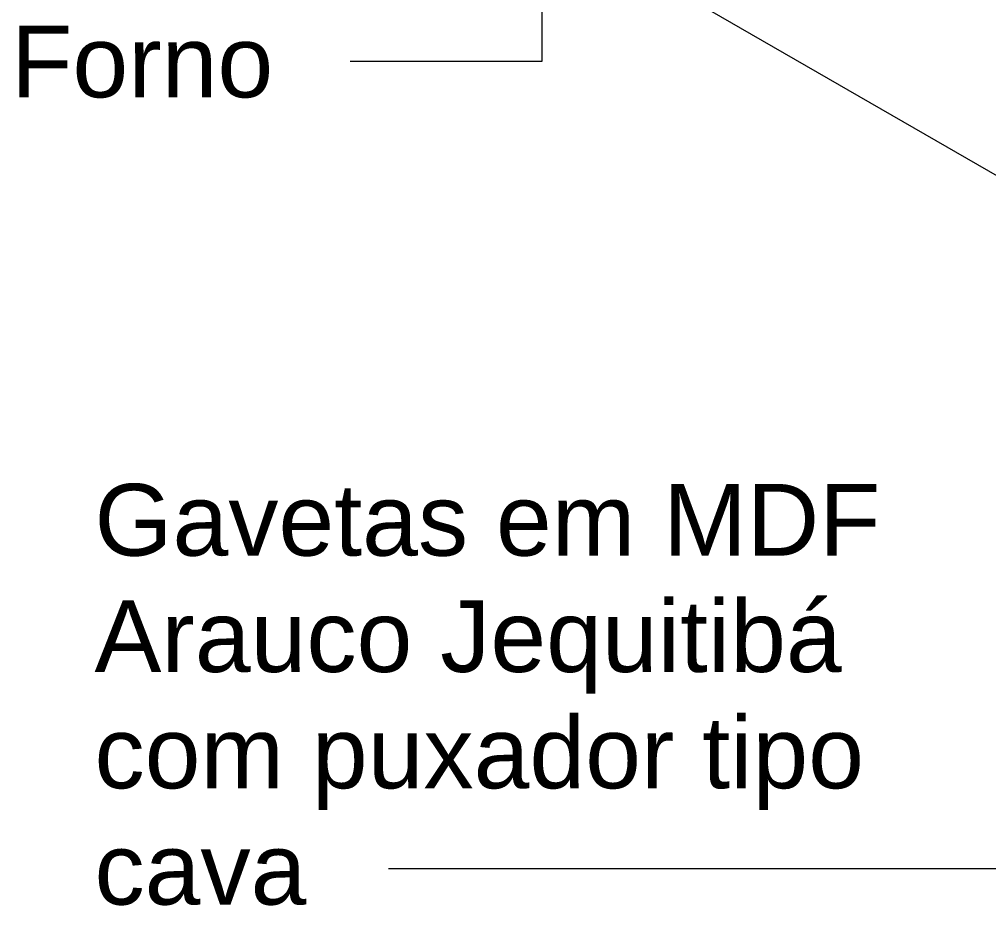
# Model space of a CAD drawing. Header units: millimetres. Extents: x -8593 to 4290, y -4897 to 11072.
# Drawn here: x 2016 to 2691, y -4290 to -3672 of the extents above; entities that cross this region are included whole.
import ezdxf

# ---------------------------------------------------------------- set-up
doc = ezdxf.new("R2010")
doc.units = ezdxf.units.MM
doc.layers.add('G-ANNO-TEXT', color=231, linetype='Continuous', lineweight=9)
doc.layers.add('I-FURN', color=30, linetype='Continuous', lineweight=9)
doc.styles.add('Arial', font='arial.ttf', dxfattribs={"height": 50})

msp = doc.modelspace()

# ---------------------------------------------------------------- linework, layer by layer
at = {"layer": 'G-ANNO-TEXT', "color": 7}
for p, q in [((2380.2, -3468.86), (2380.2, -3701.76)), ((2248.56, -3701.76), (2246.77, -3701.76)), ((2380.2, -3701.76), (2248.56, -3701.76)), ((2767.22, -4264.16), (2273.38, -4264.16))]:
    msp.add_line(p, q, dxfattribs=at)
at = {"layer": 'I-FURN'}
msp.add_line((2133.13, -3455.83), (2698.82, -3782.43), dxfattribs=at)

# ---------------------------------------------------------------- texts
at = {"layer": 'G-ANNO-TEXT', "color": 7, "char_height": 50, "attachment_point": 1, "style": 'Arial'}
for s, insert, width in [('Forno', (2010.76, -3676.76), 224.4725), ('Gavetas em MDF ', (2068.79, -3996.07), 701.4766), ('Arauco Jequitibá ', (2068.79, -4077.1), 671.4133), ('com puxador tipo ', (2068.79, -4158.13), 689.4512), ('cava', (2068.79, -4239.16), 186.3923)]:
    msp.add_mtext(s, dxfattribs=dict(at, insert=insert, width=width))

doc.saveas('drawing.dxf')
